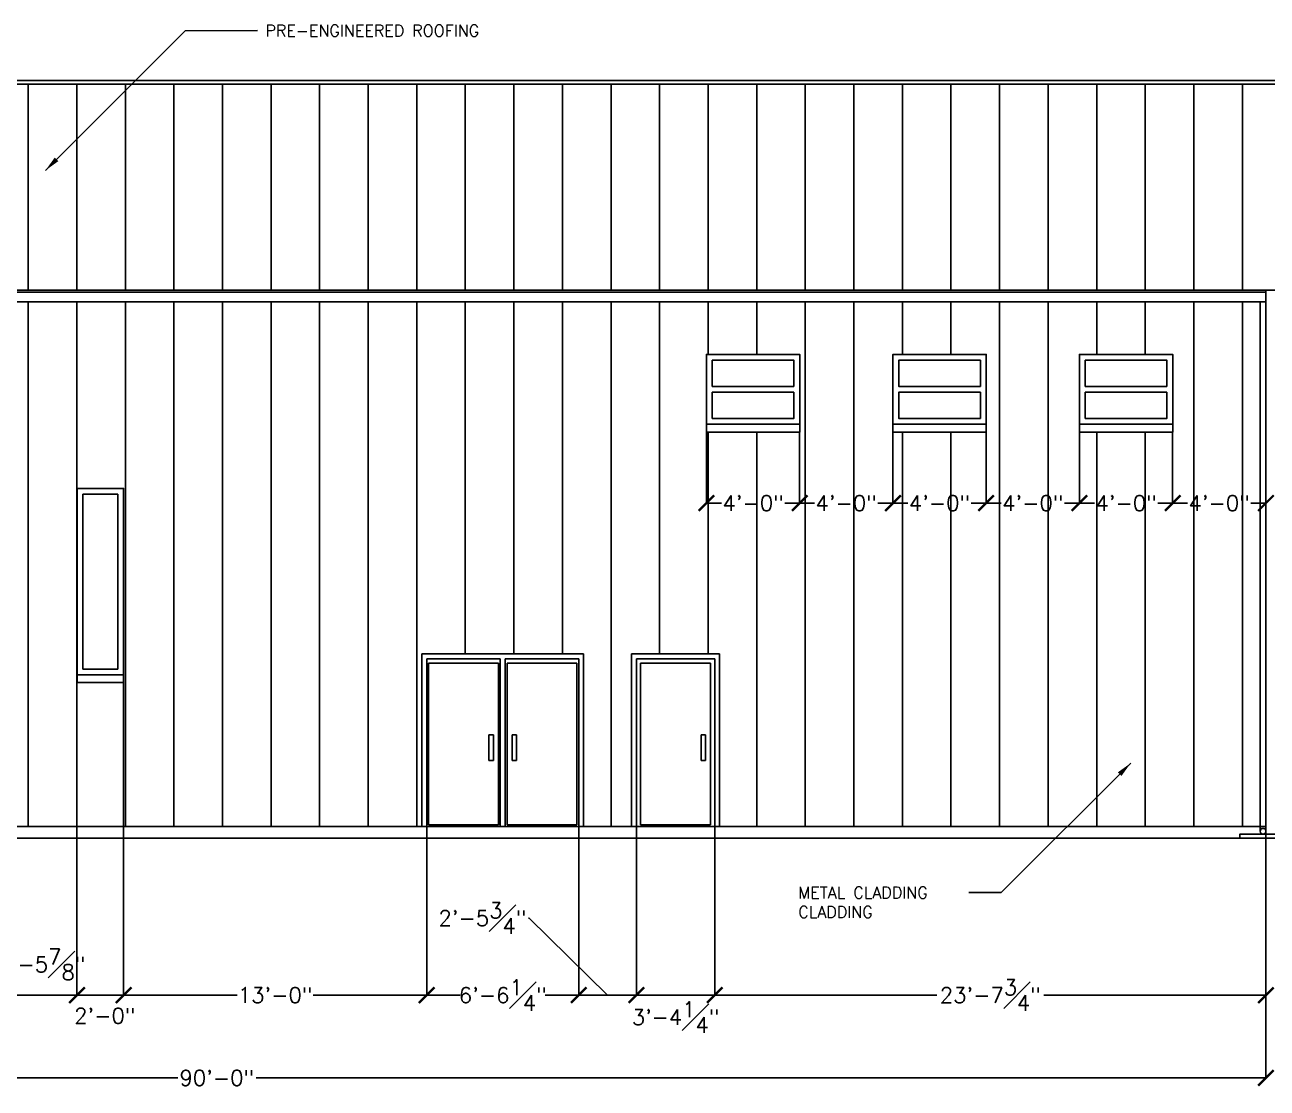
# Model space of a CAD drawing. Header units: millimetres. Extents: x -56835 to 31869, y -46987 to 26719.
# Drawn here: x -39418 to -23431, y -21010 to -7326 of the extents above; entities that cross this region are included whole.
import ezdxf

# ---------------------------------------------------------------- set-up
doc = ezdxf.new("R2010")
doc.units = ezdxf.units.MM
doc.header["$MEASUREMENT"] = 0
doc.header["$PDMODE"] = 3
doc.layers.get('0').update_dxf_attribs({"linetype": 'CONTINUOUS'})
doc.layers.get('DEFPOINTS').update_dxf_attribs({"linetype": 'CONTINUOUS'})
for name, color, linetype in [('Arch_Detail_Door', 140, 'CONTINUOUS'), ('Elevation_Cladding', 150, 'CONTINUOUS'), ('Elevation_Dim', 2, 'CONTINUOUS'), ('Elevation_GB', 41, 'CONTINUOUS'), ('Elevation_Trim', 1, 'CONTINUOUS'), ('Floor_Plan_Downspout', 21, 'CONTINUOUS'), ('Floor_Plan_SplashGuard', 22, 'CONTINUOUS'), ('WALLS', 71, 'CONTINUOUS')]:
    doc.layers.add(name, color=color, linetype=linetype)
doc.styles.add('ROMANS-115', font='romans.shx')
doc.dimstyles.new('18-ROMANS-115-PS', dxfattribs={"dimscale": 100, "dimtxt": 2, "dimasz": 2, "dimexe": 0.0625, "dimexo": 0.03125, "dimgap": 0.03125, "dimtad": 0, "dimdec": 3, "dimlfac": 0.04, "dimzin": 3, "dimdsep": 46, "dimlunit": 4, "dimtxsty": 'ROMANS-115', "dimblk": 'ARCHTICK', "dimcen": 0.125, "dimdle": 0.0625, "dimclrd": 256, "dimclre": 256, "dimclrt": 256, "dimadec": 0, "dimazin": 0, "dimtfac": 1, "dimtdec": 3, "dimtix": 1, "dimtofl": 0, "dimtmove": 2, "dimatfit": 0, "dimfxl": 1, "dimtfillclr": 256, "dimfrac": 1, "dimtolj": 1, "dimtzin": 0, "dimarcsym": 0})
pattern_1 = [(90, (0, 0), (-625, 4e-14), [])]

# ---------------------------------------------------------------- blocks, each defined once
blk = doc.blocks.new('_ArchTick')
at = {"color": 0, "linetype": 'ByBlock', "const_width": 0.15}
blk.add_lwpolyline([(-0.5, -0.5), (0.5, 0.5)], dxfattribs=at)
blk = doc.blocks.new('*D27')
at = {"layer": 'DEFPOINTS', "color": 0}
for p in [(-50447, -17642), (-23447, -17642), (-23447, -20879)]:
    blk.add_point(p, dxfattribs=at)
at = {"layer": 'Elevation_Dim', "lineweight": -2}
for p, q in [((-50447, -17645), (-50447, -20885)), ((-23447, -17645), (-23447, -20885)), ((-50453, -20879), (-37450, -20879)), ((-23440, -20879), (-36443, -20879))]:
    blk.add_line(p, q, dxfattribs=at)
at = {"layer": 'Elevation_Dim', "lineweight": -2, "xscale": 200, "yscale": 200, "zscale": 200, "rotation": 180}
blk.add_blockref('_ArchTick', (-50447, -20879), dxfattribs=at)
at = {"layer": 'Elevation_Dim', "lineweight": -2, "xscale": 200, "yscale": 200, "zscale": 200}
blk.add_blockref('_ArchTick', (-23447, -20879), dxfattribs=at)
at = {"layer": 'Elevation_Dim', "insert": (-36947, -20879), "char_height": 200, "attachment_point": 5, "style": 'ROMANS-115'}
blk.add_mtext('\\A1;90\'-0"', dxfattribs=at)
blk = doc.blocks.new('*D28')
at = {"layer": 'DEFPOINTS', "color": 0}
for p in [(-30540, -17642), (-23447, -17642), (-23447, -19813)]:
    blk.add_point(p, dxfattribs=at)
at = {"layer": 'Elevation_Dim', "lineweight": -2}
for p, q in [((-30540, -17645), (-30540, -19819)), ((-23447, -17645), (-23447, -19819)), ((-30547, -19813), (-27682, -19813)), ((-23440, -19813), (-26305, -19813))]:
    blk.add_line(p, q, dxfattribs=at)
at = {"layer": 'Elevation_Dim', "lineweight": -2, "xscale": 200, "yscale": 200, "zscale": 200, "rotation": 180}
blk.add_blockref('_ArchTick', (-30540, -19813), dxfattribs=at)
at = {"layer": 'Elevation_Dim', "lineweight": -2, "xscale": 200, "yscale": 200, "zscale": 200}
blk.add_blockref('_ArchTick', (-23447, -19813), dxfattribs=at)
at = {"layer": 'Elevation_Dim', "insert": (-26993, -19813), "char_height": 200, "attachment_point": 5, "style": 'ROMANS-115'}
blk.add_mtext('\\A1;23\'-7{\\H1.000000x;\\S3#4;}"', dxfattribs=at)
blk = doc.blocks.new('*D29')
at = {"layer": 'DEFPOINTS', "color": 0}
for p in [(-31547, -17642), (-31547, -19813), (-30540, -19813)]:
    blk.add_point(p, dxfattribs=at)
at = {"layer": 'Elevation_Dim', "lineweight": -2}
for p, q in [((-31547, -17645), (-31547, -19819)), ((-30534, -19813), (-31553, -19813)), ((-30540, -19810), (-30540, -19807))]:
    blk.add_line(p, q, dxfattribs=at)
at = {"layer": 'Elevation_Dim', "lineweight": -2, "xscale": 200, "yscale": 200, "zscale": 200, "rotation": 180}
blk.add_blockref('_ArchTick', (-31547, -19813), dxfattribs=at)
at = {"layer": 'Elevation_Dim', "lineweight": -2, "xscale": 200, "yscale": 200, "zscale": 200}
blk.add_blockref('_ArchTick', (-30540, -19813), dxfattribs=at)
at = {"layer": 'Elevation_Dim', "insert": (-31043, -20097), "char_height": 200, "attachment_point": 5, "style": 'ROMANS-115'}
blk.add_mtext('\\A1;3\'-4{\\H1.000000x;\\S1#4;}"', dxfattribs=at)
blk = doc.blocks.new('*D30')
at = {"layer": 'DEFPOINTS', "color": 0}
for p in [(-34247, -17642), (-32290, -17642), (-32290, -19813)]:
    blk.add_point(p, dxfattribs=at)
at = {"layer": 'Elevation_Dim', "lineweight": -2}
for p, q in [((-34247, -17645), (-34247, -19819)), ((-32290, -17645), (-32290, -19819)), ((-34253, -19813), (-33814, -19813)), ((-32284, -19813), (-32722, -19813))]:
    blk.add_line(p, q, dxfattribs=at)
at = {"layer": 'Elevation_Dim', "lineweight": -2, "xscale": 200, "yscale": 200, "zscale": 200, "rotation": 180}
blk.add_blockref('_ArchTick', (-34247, -19813), dxfattribs=at)
at = {"layer": 'Elevation_Dim', "lineweight": -2, "xscale": 200, "yscale": 200, "zscale": 200}
blk.add_blockref('_ArchTick', (-32290, -19813), dxfattribs=at)
at = {"layer": 'Elevation_Dim', "insert": (-33268, -19813), "char_height": 200, "attachment_point": 5, "style": 'ROMANS-115'}
blk.add_mtext('\\A1;6\'-6{\\H1.000000x;\\S1#4;}"', dxfattribs=at)
blk = doc.blocks.new('*D42')
at = {"layer": 'DEFPOINTS', "color": 0}
for p in [(-38147, -18869), (-34247, -18869), (-34247, -19813)]:
    blk.add_point(p, dxfattribs=at)
at = {"layer": 'Elevation_Dim', "lineweight": -2}
for p, q in [((-38147, -18872), (-38147, -19819)), ((-34247, -18872), (-34247, -19819)), ((-38153, -19813), (-36685, -19813)), ((-34240, -19813), (-35708, -19813))]:
    blk.add_line(p, q, dxfattribs=at)
at = {"layer": 'Elevation_Dim', "lineweight": -2, "xscale": 200, "yscale": 200, "zscale": 200, "rotation": 180}
blk.add_blockref('_ArchTick', (-38147, -19813), dxfattribs=at)
at = {"layer": 'Elevation_Dim', "lineweight": -2, "xscale": 200, "yscale": 200, "zscale": 200}
blk.add_blockref('_ArchTick', (-34247, -19813), dxfattribs=at)
at = {"layer": 'Elevation_Dim', "insert": (-36197, -19813), "char_height": 200, "attachment_point": 5, "style": 'ROMANS-115'}
blk.add_mtext('\\A1;13\'-0"', dxfattribs=at)
blk = doc.blocks.new('*D47')
at = {"layer": 'DEFPOINTS', "color": 0}
for p in [(-32290, -18439), (-31547, -18439), (-32290, -19813)]:
    blk.add_point(p, dxfattribs=at)
at = {"layer": 'Elevation_Dim', "lineweight": -2}
for p, q in [((-32290, -18442), (-32290, -19819)), ((-31547, -18442), (-31547, -19819)), ((-32929, -18822), (-32935, -18822)), ((-31918, -19813), (-32929, -18822)), ((-32290, -19813), (-32490, -19813)), ((-31547, -19813), (-32290, -19813)), ((-31547, -19813), (-31347, -19813))]:
    blk.add_line(p, q, dxfattribs=at)
at = {"layer": 'Elevation_Dim', "lineweight": -2, "xscale": 200, "yscale": 200, "zscale": 200}
blk.add_blockref('_ArchTick', (-32290, -19813), dxfattribs=at)
at = {"layer": 'Elevation_Dim', "lineweight": -2, "xscale": 200, "yscale": 200, "zscale": 200, "rotation": 180}
blk.add_blockref('_ArchTick', (-31547, -19813), dxfattribs=at)
at = {"layer": 'Elevation_Dim', "insert": (-33529, -18822), "char_height": 200, "attachment_point": 5, "style": 'ROMANS-115'}
blk.add_mtext('\\A1;2\'-5{\\H1.000000x;\\S3#4;}"', dxfattribs=at)
blk = doc.blocks.new('*D48')
at = {"layer": 'DEFPOINTS', "color": 0}
for p in [(-30647, -12567), (-29447, -12567), (-29447, -13481)]:
    blk.add_point(p, dxfattribs=at)
at = {"layer": 'Elevation_Dim', "lineweight": -2}
for p, q in [((-30647, -12570), (-30647, -13487)), ((-29447, -12570), (-29447, -13487)), ((-30653, -13481), (-30454, -13481)), ((-29440, -13481), (-29639, -13481))]:
    blk.add_line(p, q, dxfattribs=at)
at = {"layer": 'Elevation_Dim', "lineweight": -2, "xscale": 200, "yscale": 200, "zscale": 200, "rotation": 180}
blk.add_blockref('_ArchTick', (-30647, -13481), dxfattribs=at)
at = {"layer": 'Elevation_Dim', "lineweight": -2, "xscale": 200, "yscale": 200, "zscale": 200}
blk.add_blockref('_ArchTick', (-29447, -13481), dxfattribs=at)
at = {"layer": 'Elevation_Dim', "insert": (-30047, -13481), "char_height": 200, "attachment_point": 5, "style": 'ROMANS-115'}
blk.add_mtext('\\A1;4\'-0"', dxfattribs=at)
blk = doc.blocks.new('*D49')
at = {"layer": 'DEFPOINTS', "color": 0}
for p in [(-28247, -12567), (-27047, -12567), (-27047, -13481)]:
    blk.add_point(p, dxfattribs=at)
at = {"layer": 'Elevation_Dim', "lineweight": -2}
for p, q in [((-28247, -12570), (-28247, -13487)), ((-27047, -12570), (-27047, -13487)), ((-28253, -13481), (-28054, -13481)), ((-27040, -13481), (-27239, -13481))]:
    blk.add_line(p, q, dxfattribs=at)
at = {"layer": 'Elevation_Dim', "lineweight": -2, "xscale": 200, "yscale": 200, "zscale": 200, "rotation": 180}
blk.add_blockref('_ArchTick', (-28247, -13481), dxfattribs=at)
at = {"layer": 'Elevation_Dim', "lineweight": -2, "xscale": 200, "yscale": 200, "zscale": 200}
blk.add_blockref('_ArchTick', (-27047, -13481), dxfattribs=at)
at = {"layer": 'Elevation_Dim', "insert": (-27647, -13481), "char_height": 200, "attachment_point": 5, "style": 'ROMANS-115'}
blk.add_mtext('\\A1;4\'-0"', dxfattribs=at)
blk = doc.blocks.new('*D50')
at = {"layer": 'DEFPOINTS', "color": 0}
for p in [(-25847, -12567), (-24647, -12567), (-24647, -13481)]:
    blk.add_point(p, dxfattribs=at)
at = {"layer": 'Elevation_Dim', "lineweight": -2}
for p, q in [((-25847, -12570), (-25847, -13487)), ((-24647, -12570), (-24647, -13487)), ((-25853, -13481), (-25654, -13481)), ((-24640, -13481), (-24839, -13481))]:
    blk.add_line(p, q, dxfattribs=at)
at = {"layer": 'Elevation_Dim', "lineweight": -2, "xscale": 200, "yscale": 200, "zscale": 200, "rotation": 180}
blk.add_blockref('_ArchTick', (-25847, -13481), dxfattribs=at)
at = {"layer": 'Elevation_Dim', "lineweight": -2, "xscale": 200, "yscale": 200, "zscale": 200}
blk.add_blockref('_ArchTick', (-24647, -13481), dxfattribs=at)
at = {"layer": 'Elevation_Dim', "insert": (-25247, -13481), "char_height": 200, "attachment_point": 5, "style": 'ROMANS-115'}
blk.add_mtext('\\A1;4\'-0"', dxfattribs=at)
blk = doc.blocks.new('*D51')
at = {"layer": 'DEFPOINTS', "color": 0}
for p in [(-29447, -13481), (-28247, -13481), (-28247, -13481)]:
    blk.add_point(p, dxfattribs=at)
at = {"layer": 'Elevation_Dim', "lineweight": -2}
for p, q in [((-29453, -13481), (-29254, -13481)), ((-29447, -13477), (-29447, -13474)), ((-28240, -13481), (-28439, -13481)), ((-28247, -13477), (-28247, -13474))]:
    blk.add_line(p, q, dxfattribs=at)
at = {"layer": 'Elevation_Dim', "lineweight": -2, "xscale": 200, "yscale": 200, "zscale": 200, "rotation": 180}
blk.add_blockref('_ArchTick', (-29447, -13481), dxfattribs=at)
at = {"layer": 'Elevation_Dim', "lineweight": -2, "xscale": 200, "yscale": 200, "zscale": 200}
blk.add_blockref('_ArchTick', (-28247, -13481), dxfattribs=at)
at = {"layer": 'Elevation_Dim', "insert": (-28847, -13481), "char_height": 200, "attachment_point": 5, "style": 'ROMANS-115'}
blk.add_mtext('\\A1;4\'-0"', dxfattribs=at)
blk = doc.blocks.new('*D52')
at = {"layer": 'DEFPOINTS', "color": 0}
for p in [(-27047, -13481), (-25847, -13481), (-25847, -13481)]:
    blk.add_point(p, dxfattribs=at)
at = {"layer": 'Elevation_Dim', "lineweight": -2}
for p, q in [((-27053, -13481), (-26854, -13481)), ((-27047, -13477), (-27047, -13474)), ((-25840, -13481), (-26039, -13481)), ((-25847, -13477), (-25847, -13474))]:
    blk.add_line(p, q, dxfattribs=at)
at = {"layer": 'Elevation_Dim', "lineweight": -2, "xscale": 200, "yscale": 200, "zscale": 200, "rotation": 180}
blk.add_blockref('_ArchTick', (-27047, -13481), dxfattribs=at)
at = {"layer": 'Elevation_Dim', "lineweight": -2, "xscale": 200, "yscale": 200, "zscale": 200}
blk.add_blockref('_ArchTick', (-25847, -13481), dxfattribs=at)
at = {"layer": 'Elevation_Dim', "insert": (-26447, -13481), "char_height": 200, "attachment_point": 5, "style": 'ROMANS-115'}
blk.add_mtext('\\A1;4\'-0"', dxfattribs=at)
blk = doc.blocks.new('*D53')
at = {"layer": 'DEFPOINTS', "color": 0}
for p in [(-24647, -13481), (-23447, -13481), (-23447, -13481)]:
    blk.add_point(p, dxfattribs=at)
at = {"layer": 'Elevation_Dim', "lineweight": -2}
for p, q in [((-24653, -13481), (-24454, -13481)), ((-24647, -13477), (-24647, -13474)), ((-23440, -13481), (-23639, -13481)), ((-23447, -13477), (-23447, -13474))]:
    blk.add_line(p, q, dxfattribs=at)
at = {"layer": 'Elevation_Dim', "lineweight": -2, "xscale": 200, "yscale": 200, "zscale": 200, "rotation": 180}
blk.add_blockref('_ArchTick', (-24647, -13481), dxfattribs=at)
at = {"layer": 'Elevation_Dim', "lineweight": -2, "xscale": 200, "yscale": 200, "zscale": 200}
blk.add_blockref('_ArchTick', (-23447, -13481), dxfattribs=at)
at = {"layer": 'Elevation_Dim', "insert": (-24047, -13481), "char_height": 200, "attachment_point": 5, "style": 'ROMANS-115'}
blk.add_mtext('\\A1;4\'-0"', dxfattribs=at)
blk = doc.blocks.new('*D103')
at = {"layer": 'DEFPOINTS', "color": 0}
for p in [(-38747, -15792), (-39795, -16092), (-38747, -19813)]:
    blk.add_point(p, dxfattribs=at)
at = {"layer": 'Elevation_Dim', "lineweight": -2}
for p, q in [((-38747, -15795), (-38747, -19819)), ((-39795, -16095), (-39795, -19819)), ((-39801, -19813), (-38740, -19813))]:
    blk.add_line(p, q, dxfattribs=at)
at = {"layer": 'Elevation_Dim', "lineweight": -2, "xscale": 200, "yscale": 200, "zscale": 200, "rotation": 180}
blk.add_blockref('_ArchTick', (-39795, -19813), dxfattribs=at)
at = {"layer": 'Elevation_Dim', "lineweight": -2, "xscale": 200, "yscale": 200, "zscale": 200}
blk.add_blockref('_ArchTick', (-38747, -19813), dxfattribs=at)
at = {"layer": 'Elevation_Dim', "insert": (-39205, -19418), "char_height": 200, "attachment_point": 5, "style": 'ROMANS-115'}
blk.add_mtext('\\A1;3\'-5{\\H1.000000x;\\S7#8;}"', dxfattribs=at)
blk = doc.blocks.new('*D104')
at = {"layer": 'DEFPOINTS', "color": 0}
for p in [(-38747, -15792), (-38147, -15792), (-38147, -19813)]:
    blk.add_point(p, dxfattribs=at)
at = {"layer": 'Elevation_Dim', "lineweight": -2}
for p, q in [((-38747, -15795), (-38747, -19819)), ((-38147, -15795), (-38147, -19819)), ((-38753, -19813), (-38140, -19813))]:
    blk.add_line(p, q, dxfattribs=at)
at = {"layer": 'Elevation_Dim', "lineweight": -2, "xscale": 200, "yscale": 200, "zscale": 200, "rotation": 180}
blk.add_blockref('_ArchTick', (-38747, -19813), dxfattribs=at)
at = {"layer": 'Elevation_Dim', "lineweight": -2, "xscale": 200, "yscale": 200, "zscale": 200}
blk.add_blockref('_ArchTick', (-38147, -19813), dxfattribs=at)
at = {"layer": 'Elevation_Dim', "insert": (-38389, -20079), "char_height": 200, "attachment_point": 5, "style": 'ROMANS-115'}
blk.add_mtext('\\A1;2\'-0"', dxfattribs=at)

msp = doc.modelspace()

# ---------------------------------------------------------------- hatches: boundary and pattern name
at = {"layer": 'Elevation_Cladding'}
h = msp.add_hatch(dxfattribs=at)
h.set_pattern_fill('LINE,_O', color=256, scale=5000, angle=90)
h.set_pattern_definition(pattern_1)
h.paths.add_polyline_path([(-23321.5867, -8091.5811), (-50371.5867, -8091.5811), (-50371.5867, -10741.5811), (-23321.5867, -10741.5811)])
h = msp.add_hatch(dxfattribs=at)
h.set_pattern_fill('LINE,_O', color=256, scale=5000, angle=90)
h.set_pattern_definition(pattern_1)
h.paths.add_polyline_path([(-50371.5867, -10891.5811), (-50371.5867, -17641.5811), (-34309.0867, -17641.5811), (-34309.0867, -15422.8311), (-32227.8367, -15422.8311), (-32227.8367, -17641.5811), (-31609.0867, -17641.5811), (-31609.0867, -15422.8311), (-30477.8367, -15422.8311), (-30477.8367, -17641.5811), (-23521.5867, -17641.5811), (-23521.5867, -10891.5811)])
h.paths.add_polyline_path([(-38146.5867, -13291.5811), (-38146.5867, -15691.5811), (-38146.5867, -15791.5811), (-38746.5867, -15791.5811), (-38746.5867, -15691.5811), (-38746.5867, -13291.5811)], flags=16)
h.paths.add_polyline_path([(-38221.5867, -13366.5811), (-38221.5867, -15616.5811), (-38671.5867, -15616.5811), (-38671.5867, -13366.5811)], flags=0)
h.paths.add_polyline_path([(-39794.918, -12466.5811), (-39794.918, -12566.5811), (-42194.918, -12566.5811), (-42194.918, -12466.5811), (-42194.918, -11566.5811), (-39794.918, -11566.5811)], flags=16)
h.paths.add_polyline_path([(-39869.918, -12391.5811), (-40957.418, -12391.5811), (-40957.418, -11641.5811), (-39869.918, -11641.5811)], flags=0)
h.paths.add_polyline_path([(-41032.418, -12391.5811), (-42119.918, -12391.5811), (-42119.918, -11641.5811), (-41032.418, -11641.5811)], flags=0)
h.paths.add_polyline_path([(-39794.918, -15091.5811), (-39794.918, -15991.5811), (-39794.918, -16091.5811), (-42194.918, -16091.5811), (-42194.918, -15991.5811), (-42194.918, -15091.5811)], flags=16)
h.paths.add_polyline_path([(-39869.918, -15166.5811), (-39869.918, -15916.5811), (-40957.418, -15916.5811), (-40957.418, -15166.5811)], flags=0)
h.paths.add_polyline_path([(-41032.418, -15166.5811), (-41032.418, -15916.5811), (-42119.918, -15916.5811), (-42119.918, -15166.5811)], flags=0)
h.paths.add_polyline_path([(-43096.5867, -12466.5811), (-43096.5867, -12566.5811), (-44296.5867, -12566.5811), (-44296.5867, -12466.5811), (-44296.5867, -11566.5811), (-43096.5867, -11566.5811)], flags=16)
h.paths.add_polyline_path([(-43171.5867, -12391.5811), (-44221.5867, -12391.5811), (-44221.5867, -11641.5811), (-43171.5867, -11641.5811)], flags=0)
h.paths.add_polyline_path([(-43096.5867, -15091.5811), (-43096.5867, -15991.5811), (-43096.5867, -16091.5811), (-44296.5867, -16091.5811), (-44296.5867, -15991.5811), (-44296.5867, -15091.5811)], flags=16)
h.paths.add_polyline_path([(-43171.5867, -15166.5811), (-43171.5867, -15916.5811), (-44221.5867, -15916.5811), (-44221.5867, -15166.5811)], flags=0)
h.paths.add_polyline_path([(-45196.5867, -12466.5811), (-45196.5867, -12566.5811), (-46396.5867, -12566.5811), (-46396.5867, -12466.5811), (-46396.5867, -11566.5811), (-45196.5867, -11566.5811)], flags=16)
h.paths.add_polyline_path([(-45271.5867, -12391.5811), (-46321.5867, -12391.5811), (-46321.5867, -11641.5811), (-45271.5867, -11641.5811)], flags=0)
h.paths.add_polyline_path([(-30646.5867, -11566.5811), (-29446.5867, -11566.5811), (-29446.5867, -12466.5811), (-29446.5867, -12566.5811), (-30646.5867, -12566.5811), (-30646.5867, -12466.5811)], flags=16)
h.paths.add_polyline_path([(-30571.5867, -12391.5811), (-30571.5867, -12054.0811), (-29521.5867, -12054.0811), (-29521.5867, -12391.5811)], flags=0)
h.paths.add_polyline_path([(-30571.5867, -11979.0811), (-30571.5867, -11641.5811), (-29521.5867, -11641.5811), (-29521.5867, -11979.0811)], flags=0)
h.paths.add_polyline_path([(-45196.5867, -15091.5811), (-45196.5867, -15991.5811), (-45196.5867, -16091.5811), (-46396.5867, -16091.5811), (-46396.5867, -15991.5811), (-46396.5867, -15091.5811)], flags=16)
h.paths.add_polyline_path([(-45271.5867, -15166.5811), (-45271.5867, -15916.5811), (-46321.5867, -15916.5811), (-46321.5867, -15166.5811)], flags=0)
h.paths.add_polyline_path([(-47298.2553, -12466.5811), (-47298.2553, -12566.5811), (-49698.2553, -12566.5811), (-49698.2553, -12466.5811), (-49698.2553, -11566.5811), (-47298.2553, -11566.5811)], flags=16)
h.paths.add_polyline_path([(-47373.2553, -12391.5811), (-48460.7553, -12391.5811), (-48460.7553, -11641.5811), (-47373.2553, -11641.5811)], flags=0)
h.paths.add_polyline_path([(-47295.1303, -15091.5811), (-47295.1303, -15991.5811), (-47295.1303, -16091.5811), (-49695.1303, -16091.5811), (-49695.1303, -15991.5811), (-49695.1303, -15091.5811)], flags=16)
h.paths.add_polyline_path([(-47370.1303, -15166.5811), (-47370.1303, -15916.5811), (-48457.6303, -15916.5811), (-48457.6303, -15166.5811)], flags=0)
h.paths.add_polyline_path([(-28246.5867, -11566.5811), (-27046.5867, -11566.5811), (-27046.5867, -12466.5811), (-27046.5867, -12566.5811), (-28246.5867, -12566.5811), (-28246.5867, -12466.5811)], flags=16)
h.paths.add_polyline_path([(-28171.5867, -12391.5811), (-28171.5867, -12054.0811), (-27121.5867, -12054.0811), (-27121.5867, -12391.5811)], flags=0)
h.paths.add_polyline_path([(-28171.5867, -11979.0811), (-28171.5867, -11641.5811), (-27121.5867, -11641.5811), (-27121.5867, -11979.0811)], flags=0)
h.paths.add_polyline_path([(-48535.7553, -12391.5811), (-49623.2553, -12391.5811), (-49623.2553, -11641.5811), (-48535.7553, -11641.5811)], flags=0)
h.paths.add_polyline_path([(-48532.6303, -15166.5811), (-48532.6303, -15916.5811), (-49620.1303, -15916.5811), (-49620.1303, -15166.5811)], flags=0)
h.paths.add_polyline_path([(-25846.5867, -11566.5811), (-24646.5867, -11566.5811), (-24646.5867, -12466.5811), (-24646.5867, -12566.5811), (-25846.5867, -12566.5811), (-25846.5867, -12466.5811)], flags=16)
h.paths.add_polyline_path([(-25771.5867, -12391.5811), (-25771.5867, -12054.0811), (-24721.5867, -12054.0811), (-24721.5867, -12391.5811)], flags=0)
h.paths.add_polyline_path([(-25771.5867, -11979.0811), (-25771.5867, -11641.5811), (-24721.5867, -11641.5811), (-24721.5867, -11979.0811)], flags=0)

# ---------------------------------------------------------------- linework, layer by layer
at = {"layer": 'Arch_Detail_Door'}
for p, q in [((-34309.0867, -15422.8311), (-34309.0867, -17641.5811)), ((-34309.0867, -15422.8311), (-32227.8367, -15422.8311)), ((-34246.5867, -15485.3311), (-34246.5867, -17641.5811)), ((-34246.5867, -15485.3311), (-33299.7117, -15485.3311)), ((-33299.7117, -15485.3311), (-33299.7117, -17641.5811)), ((-33237.2117, -15485.3311), (-33237.2117, -17641.5811)), ((-33237.2117, -15485.3311), (-32290.3367, -15485.3311)), ((-32290.3367, -15485.3311), (-32290.3367, -17641.5811)), ((-32227.8367, -15422.8311), (-32227.8367, -17641.5811)), ((-31609.0867, -15422.8311), (-31609.0867, -17641.5811)), ((-31609.0867, -15422.8311), (-30477.8367, -15422.8311)), ((-31546.5867, -15485.3311), (-31546.5867, -17641.5811)), ((-31546.5867, -15485.3311), (-30540.3367, -15485.3311)), ((-30540.3367, -15485.3311), (-30540.3367, -17641.5811)), ((-30477.8367, -15422.8311), (-30477.8367, -17641.5811)), ((-34224.4014, -15541.5811), (-34224.4014, -17622.8311)), ((-34224.4014, -15541.5811), (-33324.4014, -15541.5811)), ((-33324.4014, -17622.8311), (-33324.4014, -15541.5811)), ((-33212.522, -17622.8311), (-33212.522, -15541.5811)), ((-32312.522, -15541.5811), (-33212.522, -15541.5811)), ((-32312.522, -15541.5811), (-32312.522, -17622.8311)), ((-31493.4617, -15541.5811), (-31493.4617, -17622.8311)), ((-31493.4617, -15541.5811), (-30593.4617, -15541.5811)), ((-30593.4617, -17622.8311), (-30593.4617, -15541.5811)), ((-33445.9022, -16793.4458), (-33445.9022, -16461.063)), ((-33445.9022, -16461.063), (-33388.0422, -16461.063)), ((-33388.0422, -16461.063), (-33388.0422, -16793.4458)), ((-33148.8812, -16461.063), (-33148.8812, -16793.4458)), ((-33091.0212, -16461.063), (-33148.8812, -16461.063)), ((-33091.0212, -16793.4458), (-33091.0212, -16461.063)), ((-30714.9625, -16793.4458), (-30714.9625, -16461.063)), ((-30714.9625, -16461.063), (-30657.1025, -16461.063)), ((-30657.1025, -16461.063), (-30657.1025, -16793.4458)), ((-33388.0422, -16793.4458), (-33445.9022, -16793.4458)), ((-33148.8812, -16793.4458), (-33091.0212, -16793.4458)), ((-30657.1025, -16793.4458), (-30714.9625, -16793.4458)), ((-34309.0867, -17641.5811), (-34246.5867, -17641.5811)), ((-34224.4014, -17622.8311), (-33324.4014, -17622.8311)), ((-32312.522, -17622.8311), (-33212.522, -17622.8311)), ((-32290.3367, -17641.5811), (-32227.8367, -17641.5811)), ((-31609.0867, -17641.5811), (-31546.5867, -17641.5811)), ((-31493.4617, -17622.8311), (-30593.4617, -17622.8311)), ((-30540.3367, -17641.5811), (-30477.8367, -17641.5811))]:
    msp.add_line(p, q, dxfattribs=at)
at = {"layer": 'Elevation_Dim'}
for points in [[(-30646.5867, -12466.5811), (-29446.5867, -12466.5811), (-29446.5867, -12566.5811), (-30646.5867, -12566.5811)], [(-28246.5867, -12466.5811), (-27046.5867, -12466.5811), (-27046.5867, -12566.5811), (-28246.5867, -12566.5811)], [(-25846.5867, -12466.5811), (-24646.5867, -12466.5811), (-24646.5867, -12566.5811), (-25846.5867, -12566.5811)], [(-38746.5867, -15691.5811), (-38146.5867, -15691.5811), (-38146.5867, -15791.5811), (-38746.5867, -15791.5811)]]:
    msp.add_lwpolyline(points, close=True, dxfattribs=at)
at = {"layer": 'Elevation_GB'}
for p, q in [((-55546.5867, -17641.5811), (-23446.5867, -17641.5811)), ((-56835.4039, -17791.5811), (-21576.3027, -17791.5811))]:
    msp.add_line(p, q, dxfattribs=at)
at = {"layer": 'Elevation_Trim'}
for p, q in [((-50371.5867, -8091.5811), (-23321.5867, -8091.5811)), ((-50446.5867, -10766.5811), (-23446.5867, -10766.5811)), ((-50446.5867, -10891.5811), (-23446.5867, -10891.5811))]:
    msp.add_line(p, q, dxfattribs=at)
at = {"layer": 'Floor_Plan_Downspout'}
msp.add_line((-23521.5867, -10891.5811), (-23521.5867, -17704.0811), dxfattribs=at)
msp.add_circle((-23484.0867, -17704.0811), 37.5, dxfattribs=at)
at = {"layer": 'Floor_Plan_SplashGuard'}
msp.add_lwpolyline([(-23784.0867, -17791.5811), (-23184.0867, -17791.5811), (-23184.0867, -17741.5811), (-23784.0867, -17741.5811)], close=True, dxfattribs=at)
at = {"layer": 'WALLS'}
for p, q in [((-50446.5867, -8041.5811), (-23246.5867, -8041.5811)), ((-50446.5867, -10741.5811), (-23246.5867, -10741.5811)), ((-23446.5867, -10741.5811), (-23446.5867, -17791.5811)), ((-29521.5867, -11979.0811), (-30571.5867, -11979.0811)), ((-27121.5867, -11979.0811), (-28171.5867, -11979.0811)), ((-24721.5867, -11979.0811), (-25771.5867, -11979.0811))]:
    msp.add_line(p, q, dxfattribs=at)
for points in [[(-29446.5867, -12466.5811), (-29446.5867, -11566.5811), (-30646.5867, -11566.5811), (-30646.5867, -12466.5811)], [(-29521.5867, -11979.0811), (-29521.5867, -11641.5811), (-30571.5867, -11641.5811), (-30571.5867, -11979.0811)], [(-27046.5867, -12466.5811), (-27046.5867, -11566.5811), (-28246.5867, -11566.5811), (-28246.5867, -12466.5811)], [(-27121.5867, -11979.0811), (-27121.5867, -11641.5811), (-28171.5867, -11641.5811), (-28171.5867, -11979.0811)], [(-24646.5867, -12466.5811), (-24646.5867, -11566.5811), (-25846.5867, -11566.5811), (-25846.5867, -12466.5811)], [(-24721.5867, -11979.0811), (-24721.5867, -11641.5811), (-25771.5867, -11641.5811), (-25771.5867, -11979.0811)], [(-29521.5867, -12054.0811), (-29521.5867, -12391.5811), (-30571.5867, -12391.5811), (-30571.5867, -12054.0811)], [(-27121.5867, -12054.0811), (-27121.5867, -12391.5811), (-28171.5867, -12391.5811), (-28171.5867, -12054.0811)], [(-24721.5867, -12054.0811), (-24721.5867, -12391.5811), (-25771.5867, -12391.5811), (-25771.5867, -12054.0811)], [(-38746.5867, -13291.5811), (-38146.5867, -13291.5811), (-38146.5867, -15691.5811), (-38746.5867, -15691.5811)], [(-38671.5867, -13366.5811), (-38221.5867, -13366.5811), (-38221.5867, -15616.5811), (-38671.5867, -15616.5811)]]:
    msp.add_lwpolyline(points, close=True, dxfattribs=at)

# ---------------------------------------------------------------- texts
at = {"layer": 'Elevation_Dim', "insert": (-36321.8471, -7326.1086), "char_height": 150, "width": 3746.945494, "attachment_point": 1, "style": 'ROMANS-115'}
msp.add_mtext('\\A1;PRE-ENGINEERED ROOFING', dxfattribs=at)
at = {"layer": 'Elevation_Dim', "insert": (-29464.1749, -18418.1464), "char_height": 150, "attachment_point": 1, "style": 'ROMANS-115'}
msp.add_mtext('METAL CLADDING\\PCLADDING', dxfattribs=at)

# ---------------------------------------------------------------- dimensions: what is measured, and where the dimension line sits
at = {"layer": 'Elevation_Dim'}
for base, p1, p2, picture, middle in [((-29446.5867, -13480.6177), (-30646.5867, -12566.5811), (-29446.5867, -12566.5811), '*D48', (-30046.5867, -13480.6177)), ((-27046.5867, -13480.6177), (-28246.5867, -12566.5811), (-27046.5867, -12566.5811), '*D49', (-27646.5867, -13480.6177)), ((-24646.5867, -13480.6177), (-25846.5867, -12566.5811), (-24646.5867, -12566.5811), '*D50', (-25246.5867, -13480.6177)), ((-28246.5867, -13480.6177), (-29446.5867, -13480.6177), (-28246.5867, -13480.6177), '*D51', (-28846.5867, -13480.6177)), ((-25846.5867, -13480.6177), (-27046.5867, -13480.6177), (-25846.5867, -13480.6177), '*D52', (-26446.5867, -13480.6177)), ((-23446.5867, -13480.6177), (-24646.5867, -13480.6177), (-23446.5867, -13480.6177), '*D53', (-24046.5867, -13480.6177)), ((-23446.5867, -20878.8406), (-50446.5867, -17641.5811), (-23446.5867, -17641.5811), '*D27', (-36946.5867, -20878.8406)), ((-32290.3367, -19812.9104), (-34246.5867, -17641.5811), (-32290.3367, -17641.5811), '*D30', (-33268.4617, -19812.9104)), ((-23446.5867, -19812.9104), (-30540.3367, -17641.5811), (-23446.5867, -17641.5811), '*D28', (-26993.4617, -19812.9104)), ((-34246.5867, -19812.9104), (-38146.5867, -18868.5737), (-34246.5867, -18868.5737), '*D42', (-36196.5867, -19812.9104))]:
    dim = msp.add_linear_dim(base=base, p1=p1, p2=p2, dimstyle='18-ROMANS-115-PS', override={"dimpost": '\\X'}, dxfattribs=at)
    dim.commit()
    dim.dimension.update_dxf_attribs({"geometry": picture, "text_midpoint": middle})
for base, p1, p2, override, picture, middle in [((-38746.5867, -19812.9104), (-39794.918, -16091.5811), (-38746.5867, -15791.5811), {"dimpost": '\\X'}, '*D103', (-39204.9991, -19417.5693)), ((-38146.5867, -19812.9104), (-38746.5867, -15791.5811), (-38146.5867, -15791.5811), {"dimpost": '\\X'}, '*D104', (-38388.9953, -20079.2019)), ((-31546.5867, -19812.9104), (-30540.3367, -19812.9104), (-31546.5867, -17641.5811), {"dimpost": '\\X'}, '*D29', (-31043.4617, -20097.3159)), ((-32290.3367, -19812.9104), (-31546.5867, -18438.6791), (-32290.3367, -18438.6791), {"dimpost": '\\X', "dimtmove": 1}, '*D47', (-32938.3793, -18822.028))]:
    dim = msp.add_linear_dim(base=base, p1=p1, p2=p2, dimstyle='18-ROMANS-115-PS', override=override, dxfattribs=at)
    dim.commit()
    dim.dimension.update_dxf_attribs({"geometry": picture, "text_midpoint": middle, "dimtype": 160})

# ---------------------------------------------------------------- leaders
for points in [[(-39151.7506, -9198.6588), (-37354.2004, -7401.1086), (-36426.0162, -7399.4561)], [(-25186.9109, -16827.0949), (-26852.9624, -18493.1464), (-27270.0707, -18493.1464)]]:
    msp.add_leader(points, dimstyle='18-ROMANS-115-PS', dxfattribs=at)

doc.saveas('drawing.dxf')
